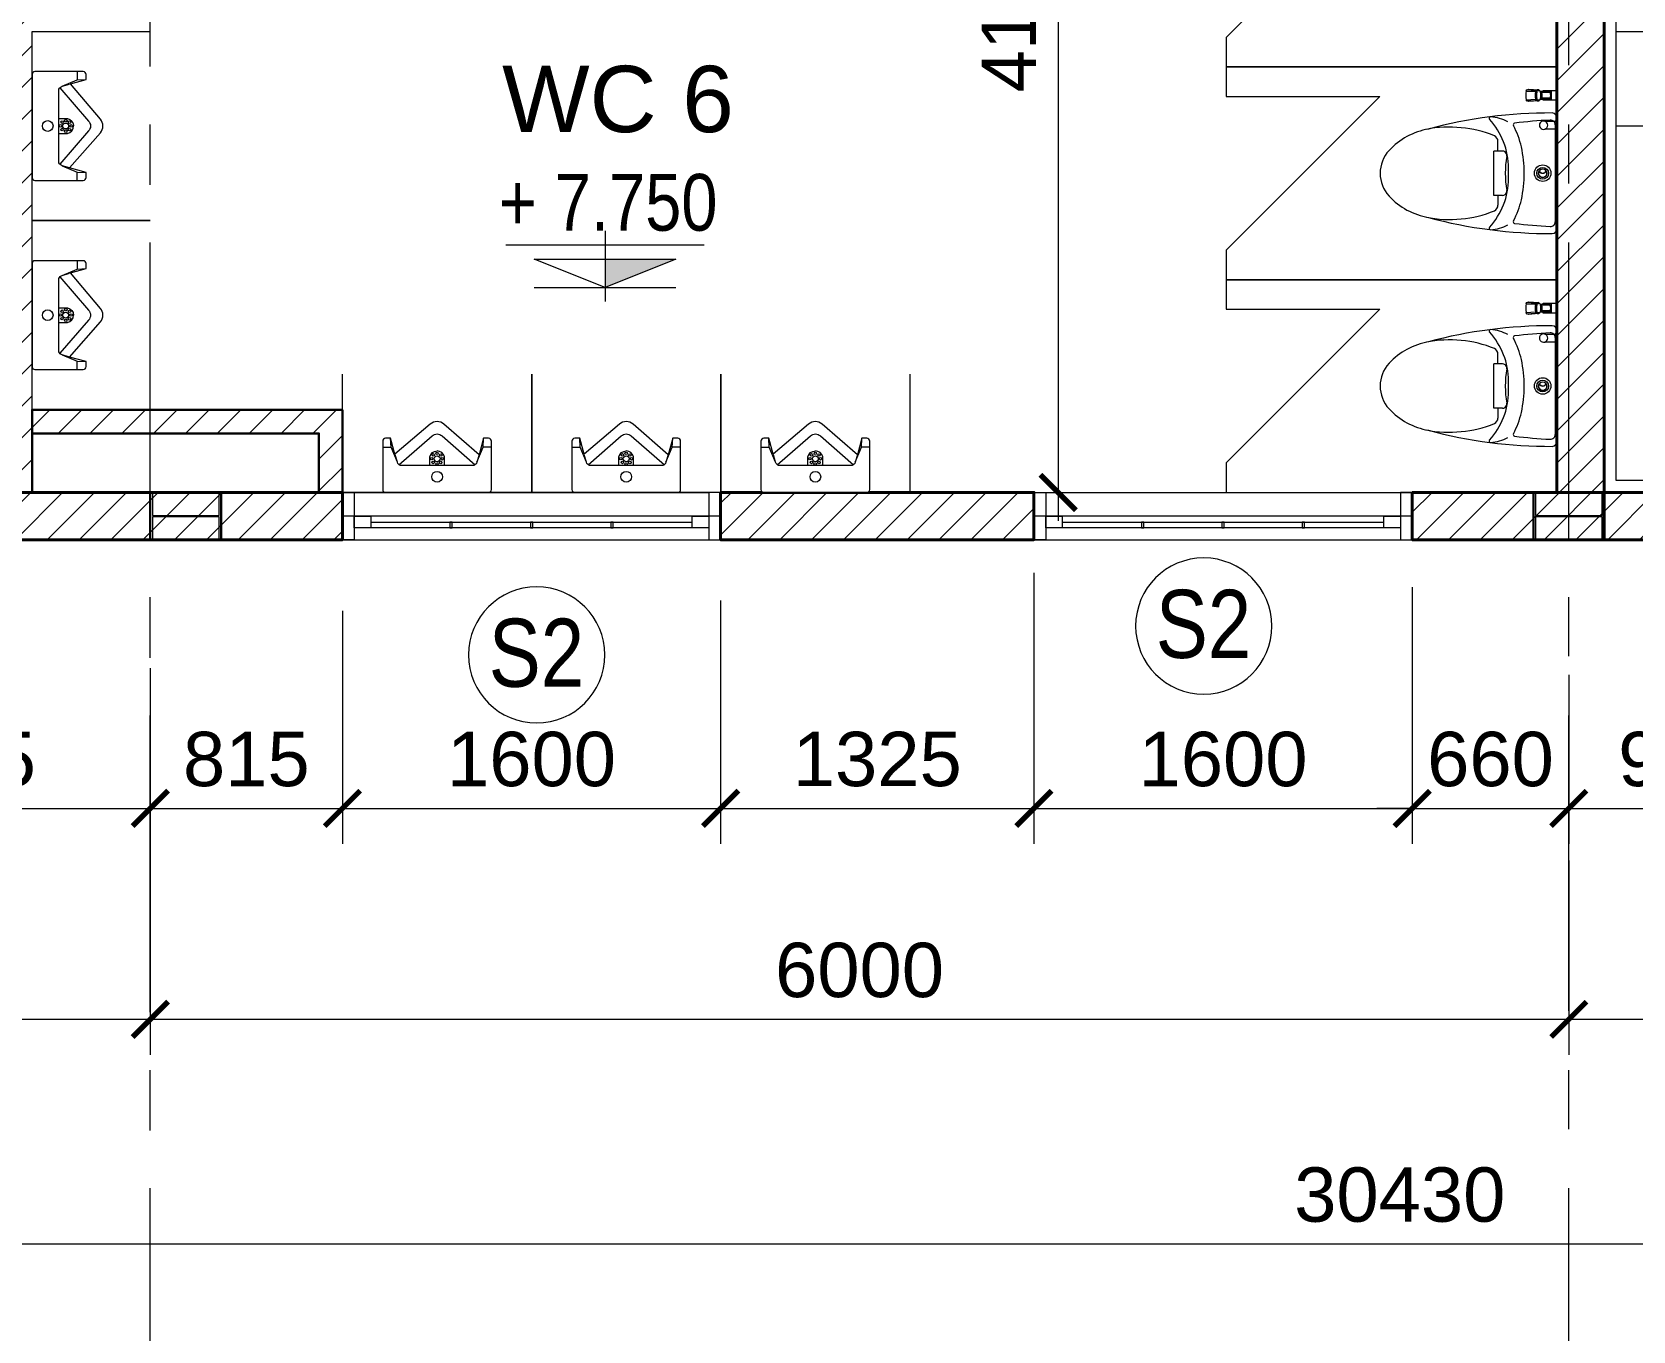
# Model space of a CAD drawing. Header units: millimetres. Extents: x 886808 to 1650903, y -1008069 to 230892.
# Drawn here: x 944418 to 951190, y -510837 to -505343 of the extents above; entities that cross this region are included whole.
import ezdxf
from ezdxf.enums import TextEntityAlignment as Align

# ---------------------------------------------------------------- set-up
doc = ezdxf.new("R2010")
doc.units = ezdxf.units.MM
for name, pattern in [('ACAD_ISO03W100', [30, 12, -18]), ('CENTER', [2, 1.25, -0.25, 0.25, -0.25]), ('DASHED', [0.75, 0.5, -0.25]), ('HIDDEN2', [0.1875, 0.125, -0.0625])]:
    doc.linetypes.add(name, pattern=pattern)
doc.layers.get('0').update_dxf_attribs({"lineweight": 0})
for name, color, linetype, lineweight in [('01- NET TUONG- 242', 242, 'Continuous', 40), ('03- Net Cua- 153', 153, 'Continuous', 9), ('04-Net thay', 150, 'Continuous', 20), ('06- Dim- 250', 250, 'Continuous', 0), ('06-Dim', 250, 'Continuous', 0), ('8l NET TO', 8, 'Continuous', 9), ('A-GLAZ-CURT', 52, 'Continuous', 5), ('A-Wall', 113, 'Continuous', 30), ('A-WALL-FNSH', 113, 'Continuous', 25), ('A_Dim', 8, 'Continuous', 5), ('ADP_007_text', 7, 'Continuous', 15), ('ADP_137_symbol', 137, 'Continuous', 9), ('DS_Dim', 8, 'Continuous', 0), ('HACTH', 8, 'Continuous', 0), ('i_noithat', 25, 'Continuous', 15), ('net vl', 33, 'Continuous', 5), ('P-SANR-FIXT', 6, 'Continuous', 5)]:
    doc.layers.add(name, color=color, linetype=linetype, lineweight=lineweight)
doc.styles.add('ADP_HC_vni_HC', font='')
doc.styles.add('OBAYASHI', font='ARIALN.TTF')
doc.styles.add('Roof Fl type B$0$GHICHUTHUONG', font='arial.ttf', dxfattribs={"width": 0.8})
doc.styles.add('TIÊU ĐỀ', font='arial.ttf', dxfattribs={"height": 230})
doc.styles.add('TRUNG TIN', font='')
doc.styles.get('ADP_HC_vni_HC').set_extended_font_data('VNI-Helve-Condense')
doc.styles.get('TRUNG TIN').set_extended_font_data('VNI-Helve-Condense')
doc.dimstyles.new('1-100', dxfattribs={"dimtxt": 230, "dimasz": 150, "dimexe": 150, "dimexo": 300, "dimgap": 90, "dimtad": 1, "dimdec": 0, "dimrnd": 5, "dimzin": 0, "dimtxsty": 'TIÊU ĐỀ', "dimblk": 'ARCHTICK', "dimcen": 100, "dimdle": 120, "dimclrd": 256, "dimclre": 256, "dimclrt": 2, "dimadec": 0, "dimazin": 0, "dimtfac": 1, "dimtdec": 0, "dimtix": 1, "dimtmove": 1, "dimatfit": 3, "dimldrblk": 'OPEN30', "dimfxl": 900, "dimtolj": 1, "dimtzin": 0, "dimlwd": 13, "dimlwe": 13, "dimarcsym": 1})

# ---------------------------------------------------------------- blocks, each defined once
blk = doc.blocks.new('TRUC KHU BEP')
at = {"layer": '8l NET TO', "color": 251, "linetype": 'CENTER', "ltscale": 1000, "true_color": 0x636466, "transparency": 33554636}
for p, q in [((10000, -3998.8), (10000, 41158.2)), ((-5729.4, 0), (13215, 0))]:
    blk.add_line(p, q, dxfattribs=at)
blk = doc.blocks.new('_ArchTick')
at = {"color": 0, "linetype": 'ByBlock', "const_width": 0.15}
blk.add_lwpolyline([(-0.5, -0.5), (0.5, 0.5)], dxfattribs=at)
blk = doc.blocks.new('*D620')
at = {"layer": 'A_Dim', "lineweight": 13, "transparency": 16777216}
for p, q in [((934988.6, -507790.1), (934988.6, -510618.9)), ((965418.6, -508100.4), (965418.6, -510618.9)), ((934868.6, -510468.9), (965538.6, -510468.9))]:
    blk.add_line(p, q, dxfattribs=at)
at = {"layer": 'Defpoints', "color": 0, "transparency": 16777216}
for p in [(934988.6, -507490.1), (965418.6, -507800.4), (965418.6, -510468.9)]:
    blk.add_point(p, dxfattribs=at)
at = {"layer": 'A_Dim', "lineweight": 13, "transparency": 16777216, "xscale": 150, "yscale": 150, "zscale": 150, "rotation": 180}
blk.add_blockref('_ArchTick', (934988.6, -510468.9), dxfattribs=at)
at = {"layer": 'A_Dim', "lineweight": 13, "transparency": 16777216, "xscale": 150, "yscale": 150, "zscale": 150}
blk.add_blockref('_ArchTick', (965418.6, -510468.9), dxfattribs=at)
at = {"layer": 'A_Dim', "color": 2, "transparency": 16777216, "insert": (950203.6, -510261.4), "char_height": 230, "attachment_point": 5, "style": 'TIÊU ĐỀ'}
blk.add_mtext('\\A1;30430', dxfattribs=at)
blk = doc.blocks.new('_Open30')
at = {"color": 0, "linetype": 'ByBlock', "lineweight": -2}
for p, q in [((-1, 0.268), (0, 0)), ((0, 0), (-1, -0.268)), ((0, 0), (-1, 0))]:
    blk.add_line(p, q, dxfattribs=at)
blk = doc.blocks.new('*U52')
at = {"transparency": 33554636}
h = blk.add_hatch(color=256, dxfattribs=at)
edge = h.paths.add_edge_path()
edge.add_arc((2200, 1800), 37.5, 0, 360)
at = {"linetype": 'HIDDEN2', "transparency": 33554636}
for points in [[(0, 0), (0, 3500)], [(0, 3500), (2200, 3500)], [(2200, 3500), (2200, 1800)]]:
    blk.add_lwpolyline(points, dxfattribs=at)
at = {"lineweight": -2, "transparency": 33554636, "const_width": 50}
blk.add_lwpolyline([(-173.2, 100), (0, 0), (173.2, 100)], dxfattribs=at)
at = {"transparency": 33554636}
blk.add_circle((2200, 1800), 37.5, dxfattribs=at)
blk = doc.blocks.new('*U51')
at = {"transparency": 33554636}
h = blk.add_hatch(color=256, dxfattribs=at)
edge = h.paths.add_edge_path()
edge.add_arc((0, 900), 37.5, 0, 360)
at = {"linetype": 'HIDDEN2', "transparency": 33554636}
blk.add_lwpolyline([(0, 0), (0, 900)], dxfattribs=at)
at = {"lineweight": -2, "transparency": 33554636, "const_width": 50}
blk.add_lwpolyline([(-173.2, 100), (0, 0), (173.2, 100)], dxfattribs=at)
at = {"transparency": 33554636}
blk.add_circle((0, 900), 37.5, dxfattribs=at)
blk = doc.blocks.new('THANG BO 2 TG2')
at = {"layer": '04-Net thay', "transparency": 33554636}
for p, q in [((1550, 3850), (1550, 2350)), ((1850, 3850), (1850, 2350)), ((2150, 3850), (2150, 2350)), ((2450, 3850), (2450, 2350)), ((2750, 3850), (2750, 2350)), ((3050, 3850), (3050, 2350)), ((3350, 3850), (3350, 2350)), ((3650, 3850), (3650, 2350)), ((3950, 3850), (3950, 2350)), ((50, 2350), (1550, 2350)), ((1550, 2350), (4250, 2350)), ((1550, 1550), (1550, 2350)), ((1600, 1600), (1600, 2300)), ((50, 1950), (1550, 1950)), ((2568.3, 1600), (1600, 1600)), ((50, 1550), (1550, 1550)), ((2084.1, 1550), (1550, 1550)), ((1550, 50), (1550, 1550)), ((1850, 50), (1850, 1550)), ((3650, 50), (3650, 1550)), ((3950, 50), (3950, 1550)), ((4250, 50), (4250, 1550)), ((2150, 50), (2150, 1435.8)), ((2450, 50), (2450, 916.2)), ((2750, 50), (2750, 396.6))]:
    blk.add_line(p, q, dxfattribs=at)
for points in [[(1550, 0), (0, 0), (0, 3900), (4250, 3900), (4250, 2300), (1600, 2300)], [(4250, 50), (5700, 50), (5700, 3900), (5750, 3900), (5750, 0), (4250, 0)], [(1550, 50), (50, 50), (50, 3850), (4250, 3850)], [(2750, 1285.3), (2750, 1550)], [(3050, 1550), (3050, 892.4)], [(3350, 246.1), (3350, 1550)], [(3050, 779.2), (3050, 659.3)], [(2950.1, 50), (1550, 50), (1550, 0), (4250, 0), (4250, 50), (3463.2, 50)]]:
    blk.add_lwpolyline(points, dxfattribs=at)
for points in [[(4250, 2300), (4200, 2300), (4200, 1600), (4250, 1600)], [(2597.2, 1550), (4250, 1550), (4250, 1600), (2568.3, 1600)], [(3492.1, 0), (4250, 0), (4250, 50), (3461.2, 50)]]:
    blk.add_lwpolyline(points, close=True, dxfattribs=at)
at = {"layer": '06- Dim- 250', "linetype": 'DASHED', "ltscale": 200, "transparency": 33554636}
for p, q in [((3050, 659.3), (3050, 1550)), ((3350, 246.1), (3350, 1550))]:
    blk.add_line(p, q, dxfattribs=at)
at = {"layer": 'A-WALL-FNSH', "color": 251, "lineweight": 5, "true_color": 0x636466, "transparency": 33554636}
blk.add_line((4250, 1600), (2977, 1600), dxfattribs=at)
for points in [[(3077.3, -170.4), (2598.3, 659.3), (2329.1, 659.3), (2732.9, 892.4), (2463.7, 892.4), (2000.5, 1694.7)], [(3590.5, -170.4), (3111.4, 659.3), (2842.3, 659.3), (3246, 892.4), (2976.9, 892.4), (2513.7, 1694.7)]]:
    blk.add_lwpolyline(points, dxfattribs=at)
at = {"layer": '06- Dim- 250', "linetype": 'ACAD_ISO03W100', "ltscale": 10, "transparency": 33554636, "xscale": -1}
for name, p, rotation in [('*U52', (4250, 3015.8), 90), ('*U51', (3350, 800), 270)]:
    blk.add_blockref(name, p, dxfattribs=dict(at, rotation=rotation))
at = {"color": 2, "transparency": 33554636, "char_height": 115, "attachment_point": 5, "style": 'TIÊU ĐỀ'}
for s, insert in [('\\A1;17', (1391.8, 3679.3)), ('\\A1;19', (1991.8, 3679.3)), ('\\A1;21', (2591.8, 3679.3)), ('\\A1;23', (3191.8, 3679.3)), ('\\A1;25', (3791.8, 3679.3)), ('\\A1;27', (4379.2, 3672.2)), ('\\A1;15', (1391.8, 1679.3)), ('\\A1;13', (1691.8, 1379.3)), ('\\A1;32', (2891.8, 1379.3)), ('\\A1;30', (3491.8, 1379.3)), ('\\A1;28', (4091.8, 1379.3))]:
    blk.add_mtext(s, dxfattribs=dict(at, insert=insert))
blk = doc.blocks.new('*U1457')
at = {"color": 7, "ltscale": 5}
for p, q in [((-2000, 100), (-2000, -100)), ((-400, 100), (-400, -100))]:
    blk.add_line(p, q, dxfattribs=at)
at = {"ltscale": 40}
for p, q in [((-450, 100), (-1950, 100)), ((-520, -25), (-1880, -25)), ((-1880, -50), (-520, -50))]:
    blk.add_line(p, q, dxfattribs=at)
at = {"color": 0, "ltscale": 40}
for p, q in [((-2000, 0), (-400, 0)), ((-400, -100), (-2000, -100))]:
    blk.add_line(p, q, dxfattribs=at)
at = {"color": 0, "lineweight": -2}
for points in [[(-2000, 100), (-1950, 100), (-1950, -100), (-2000, -100)], [(-400, 100), (-450, 100), (-450, -100), (-400, -100)]]:
    blk.add_lwpolyline(points, close=True, dxfattribs=at)
at = {"ltscale": 40}
for points in [[(-1950, -50), (-1880, -50), (-1880, 0), (-1950, 0)], [(-520, -50), (-450, -50), (-450, 0), (-520, 0)], [(-1544.9, -25), (-1535.1, -25), (-1535.1, -50), (-1544.9, -50)], [(-1204.9, -25), (-1195.1, -25), (-1195.1, -50), (-1204.9, -50)], [(-864.9, -25), (-855.1, -25), (-855.1, -50), (-864.9, -50)]]:
    blk.add_lwpolyline(points, close=True, dxfattribs=at)
blk = doc.blocks.new('cao độ')
at = {"layer": 'ADP_137_symbol'}
blk.add_hatch(color=0, dxfattribs=at).paths.add_polyline_path([(0, 1), (0, 0), (2.5, 1)])
at = {"layer": 'ADP_137_symbol', "color": 0}
for points in [[(0, 2), (0, -0.5)], [(-3.5, 1.5), (3.5, 1.5)], [(-2.5, 1), (2.5, 1), (0, 0), (-2.5, 1)], [(-2.5, 0), (2.5, 0)]]:
    blk.add_lwpolyline(points, dxfattribs=at)
at = {"layer": 'ADP_007_text', "style": 'ADP_HC_vni_HC'}
blk.add_attdef('A', (-3.745, 2), '', height=2, dxfattribs=at)
blk = doc.blocks.new('*U173')
at = {"color": 251, "true_color": 0x636466}
blk.add_wipeout([(0, 217.9), (0, -217.9), (-3.5, -226.5), (-12.1, -230), (-216.9, -230), (-225.5, -226.5), (-229, -217.9), (-229, -196.8), (-159.6, -181.5), (-289, -28.7), (-300, 0), (-289, 28.7), (-158.7, 177.6), (-229, 196.8), (-229, 217.9), (-225.5, 226.5), (-216.9, 230), (-12.1, 230), (-3.5, 226.5)], dxfattribs=at)
blk.add_lwpolyline([(-289, -28.7), (-162.1, -178.5), (-229, -196.8), (-229, -217.9, 0.414214), (-216.9, -230), (-12.1, -230, 0.414214), (0, -217.9), (0, 0), (0, 217.9, 0.414214), (-12.1, 230), (-216.9, 230, 0.414214), (-229, 217.9), (-229, 196.8), (-158.7, 177.6), (-289, 28.7, 0.177515), (-300, 0, 0.177515)], format="xyb", close=True, dxfattribs=at)
for points in [[(-191.6, 230), (-191.6, 194.8)], [(-127.6, 168.1), (-191.6, 194.8), (-229, 196.8)], [(-127.6, -168.1), (-191.6, -194.8), (-229, -196.8)], [(-191.6, -230), (-191.6, -194.8)]]:
    blk.add_lwpolyline(points, dxfattribs=at)
for points in [[(-117.3, -161.4), (-239.2, -21.1, -0.169904), (-247.6, 0, -0.169904), (-239.2, 21.1), (-117.3, 161.4)], [(-158.7, 177.6), (-127.6, 168.1, -0.248193), (-114, 155.4), (-114, 0)], [(-114, 31.3), (-150.3, 31.3, 0.333704), (-176, 0, -0.790164)], [(-114, -31.3), (-150.3, -31.3, -0.333704), (-176, 0, 0.790164)], [(-114, 2.5), (-114, -155.4, -0.248193), (-127.6, -168.1), (-158.7, -177.6)]]:
    blk.add_lwpolyline(points, format="xyb", dxfattribs=at)
for centre, radius in [((-165.2, -0.3), 5.34), ((-158.5, 15.5), 5.34), ((-142.4, 0.1), 12.4), ((-142.6, 21.9), 5.34), ((-126.8, 15.2), 5.34), ((-120.4, -0.7), 5.34), ((-66.4, 0), 22.6), ((-158.8, -16.2), 5.34), ((-143, -22.9), 5.34), ((-127.1, -16.5), 5.34)]:
    blk.add_circle(centre, radius, dxfattribs=at)
blk = doc.blocks.new('DAC_SA_Toilet - DAC_Toilet-V2-MẶT BẰNG BỐ TRÍ TẦNG 2')
at = {"layer": 'A_Dim', "transparency": 33554636}
for p, q in [((-308.8, 364.5), (-350.3, 364.5)), ((235, 364.5), (-235, 364.5))]:
    blk.add_line(p, q, dxfattribs=at)
at = {"layer": 'P-SANR-FIXT', "color": 251, "true_color": 0x636466, "transparency": 33554636}
for p, q in [((-350.3, 306.5), (-350.3, 364.5)), ((-347.3, 306.5), (-347.3, 340.6)), ((-311.9, 340.6), (-347.3, 340.6)), ((-311.9, 340.6), (-311.9, 306.5)), ((-308.8, 364.5), (-308.8, 306.5)), ((-223.5, 359.5), (-223.5, 364.5)), ((-220.1, 359.5), (-223.5, 359.5)), ((-220.1, 312.7), (-220.1, 359.5)), ((-220.1, 359.5), (-186.3, 359.5)), ((-205, 356.9), (0, 356.9)), ((-186.3, 359.5), (-186.3, 312.7)), ((-182.9, 359.5), (-186.3, 359.5)), ((-182.9, 364.5), (-182.9, 359.5)), ((0, 356.9), (205, 356.9)), ((-356.1, 244.9), (-352.9, 285)), ((-353.3, 236.2), (-350.8, 275.3)), ((-347.1, 306.5), (-350.3, 306.5)), ((-346.9, 280.7), (-348.2, 276.2)), ((-348, 233.8), (-345.9, 273)), ((-347.1, 306.5), (-347.1, 321.7)), ((-347.1, 293.3), (-347.1, 306.5)), ((-344.3, 298.2), (-345.9, 293.7)), ((-344.3, 332.7), (-344.3, 298.2)), ((-344, 274.2), (-343, 278.9)), ((-341.7, 335.2), (-341.7, 300.7)), ((-317.5, 335.2), (-317.5, 300.7)), ((-316.2, 278.9), (-315.2, 274.2)), ((-315, 332.7), (-315, 298.2)), ((-315, 298.2), (-313.3, 293.7)), ((-311.2, 233.8), (-313.3, 273)), ((-312.3, 280.7), (-311, 276.2)), ((-312.1, 306.5), (-312.1, 321.7)), ((-312.1, 306.5), (-312.1, 293.3)), ((-308.8, 306.5), (-312.1, 306.5)), ((-305.9, 236.2), (-308.4, 275.3)), ((-306.3, 285), (-303.1, 244.9)), ((-353.3, 236.2), (-356.1, 244.9)), ((-303.1, 244.9), (-305.9, 236.2)), ((-94.1, 114.8), (-135.3, 114.8)), ((-94.1, 133.7), (-94.1, 97.2)), ((94.1, 97.2), (-94.1, 97.2)), ((94.1, 133.9), (94.1, 97.2)), ((94.1, 114.8), (135.3, 114.8))]:
    blk.add_line(p, q, dxfattribs=at)
for centre, radius in [((-0.5, 304), 35), ((0, 304), 25), ((0, 304), 18.2)]:
    blk.add_circle(centre, radius, dxfattribs=at)
for centre, radius, start, end in [((-235, 344.5), 20, 90, 179.77834), ((1745, 336.9), 2000, 179.77834, 194.96383), ((-205, 336.9), 20, 90, 182.77831), ((-1745, 336.9), 2000, 345.03617, 0.22166), ((205, 336.9), 20, 357.22169, 90), ((235, 344.5), 20, 0.22166, 90), ((-339.1, 283), 13.9, 171.78547, 213.41534), ((-342.4, 284.1), 10.6, 142.44391, 175.48892), ((-357.2, 312), 22.3, 286.6183, 295.29425), ((-368.7, 300.9), 23, 336.71481, 340.6458), ((-322.9, 321.4), 24.1, 152.22707, 179.2307), ((-351.9, 309.1), 16.5, 287.16271, 302.51816), ((-344.3, 335.2), 2.55, 270.00781, 359.99327), ((-329.6, 309.1), 28.8, 65.09775, 114.90581), ((-329.6, 260.8), 41.6, 73.0945, 106.9132), ((-315, 335.2), 2.55, 180.06218, 270), ((-307.3, 309.1), 16.5, 237.51883, 252.87745), ((-336.3, 321.4), 24.1, 0.76948, 27.77306), ((-290.5, 300.9), 23, 199.3542, 203.28519), ((-302, 312), 22.3, 244.70575, 253.3817), ((-316.8, 284.1), 10.6, 4.51108, 37.55609), ((-320.1, 283), 13.9, 326.58229, 8.22538), ((1772.7, 432.9), 2000, 182.77831, 187.10889), ((-203.2, 307.8), 17.6, 163.78637, 16.21363), ((-203.2, 307.8), 17.6, 16.21363, 163.78637), ((-16, 304), 15.4, 292.40557, 67.59443), ((-8.7, 318.8), 0.521, 120.52922, 244.00353), ((-8.7, 289.2), 0.521, 115.99647, 239.47078), ((0, 304), 17.7, 239.47078, 120.52922), ((-16, 304), 16, 295.99647, 64.00353), ((-1772.7, 432.9), 2000, 352.89111, 357.22169), ((-329.6, 360.7), 128.2, 261.74989, 278.25011), ((-38.7, -118.3), 340, 102.40346, 118.6447), ((0, -294.1), 520, 90, 102.40346), ((0, -294.1), 520, 77.59654, 90), ((38.7, -118.3), 340, 61.3553, 77.59654), ((-49.4, 69.1), 190, 152.46569, 175.50695), ((-20.5, -150.5), 310, 90.25011, 132.22537), ((-205, 186.3), 7, 187.10889, 298.6447), ((-75.7, 133.7), 18.4, 141.6409, 180), ((-75.7, 133.7), 18.4, 80.33625, 141.6409), ((0, 578.5), 432.8, 260.33625, 279.66375), ((0, -4840.4), 5000, 89.74989, 90.25011), ((20.5, -150.5), 310, 47.77463, 89.74989), ((75.7, 133.7), 18.4, 38.3591, 99.66375), ((75.7, 133.7), 18.4, 0.59264, 38.3591), ((205, 186.3), 7, 241.3553, 352.89111), ((49.4, 69.1), 190, 4.49305, 27.53431), ((-232.8, 83.5), 6, 175.50695, 312.22537), ((242.7, -72), 436.1, 156.82038, 175.91835), ((-135.3, 89.9), 24.9, 90, 156.82038), ((135.3, 89.9), 24.9, 23.17962, 90), ((-242.7, -72), 436.1, 4.08165, 23.17962), ((232.8, 83.5), 6, 227.77463, 4.49305), ((265.7, -93.5), 461, 173.44768, 191.83618), ((-265.7, -93.5), 461, 348.16382, 6.55232), ((106.8, -126.8), 298.7, 190.16854, 227.10822), ((-106.8, -126.8), 298.7, 312.89178, 349.83146), ((0, -241.8), 141.8, 227.10822, 312.89178)]:
    blk.add_arc(centre, radius, start, end, dxfattribs=at)
for centre, major_axis, ratio, start_param, end_param in [((-357.1, 270), (12.9, 0), 0.469472, 0.514225, 1.056571), ((-294.8, 283), (55.3, 0), 0.469472, 2.889685, 3.404243), ((-294.8, 287), (53.8, 0), 0.469472, 2.950602, 3.394193), ((-357.1, 270), (15.9, 0), 0.469472, 0.595548, 0.975248), ((-357.1, 274.1), (17.4, 0), 0.469472, 0.628494, 0.942302), ((-329.6, 299.3), (58.3, 0), 0.469472, 4.429224, 4.995554), ((-344.3, 300.7), (-2.55, 0), 0.964751, 1.570796, 3.142958), ((-329.6, 299.3), (55.3, 0), 0.469472, 4.449739, 4.975039), ((-329.6, 270.7), (-53.8, 0), 0.469459, 4.459825, 4.964989), ((-329.6, 303.4), (53.8, 0), 0.469472, 4.459789, 4.964989), ((-329.6, 286.5), (14.9, 0), 0.965007, 0.656553, 2.485417), ((-315, 300.7), (2.55, 0), 0.962261, 3.141593, 4.712389), ((-302.1, 274.1), (17.4, 0), 0.470339, 2.199291, 2.513098), ((-302.1, 270), (15.9, 0), 0.470257, 2.166344, 2.546045), ((-302.1, 270), (12.9, 0), 0.469467, 2.085021, 2.627368), ((-364.4, 287), (53.8, 0), 0.469472, 6.030585, 6.474176), ((-364.4, 283), (55.3, 0), 0.469472, 6.020535, 6.535172)]:
    blk.add_ellipse(centre, major_axis=major_axis, ratio=ratio, start_param=start_param, end_param=end_param, dxfattribs=at)
for points, knots in [([(-348, 233.8), (-348.3, 234), (-348.9, 234.6), (-350.5, 235.5), (-352.1, 236), (-353.3, 236.2)], [-1, -1, -1, -1, -0.75, -0.5, 0, 0, 0, 0]), ([(-305.9, 236.2), (-307.1, 236), (-308.7, 235.5), (-310.3, 234.6), (-310.9, 234), (-311.2, 233.8)], [-1, -1, -1, -1, -0.5, -0.25, 0, 0, 0, 0])]:
    blk.add_open_spline(points, degree=3, knots=knots, dxfattribs=at)
blk = doc.blocks.new('*D598')
at = {"layer": 'A_Dim', "lineweight": 13, "transparency": 16777216}
for p, q in [((956668.6, -507790.1), (956668.6, -509668.7)), ((950918.6, -508846.8), (950918.6, -509668.7)), ((956788.6, -509518.7), (950798.6, -509518.7))]:
    blk.add_line(p, q, dxfattribs=at)
at = {"layer": 'Defpoints', "color": 0, "transparency": 16777216}
for p in [(956668.6, -507490.1), (950918.6, -508546.8), (950918.6, -509518.7)]:
    blk.add_point(p, dxfattribs=at)
at = {"layer": 'A_Dim', "lineweight": 13, "transparency": 16777216, "xscale": 150, "yscale": 150, "zscale": 150, "rotation": 180}
blk.add_blockref('_ArchTick', (950918.6, -509518.7), dxfattribs=at)
at = {"layer": 'A_Dim', "lineweight": 13, "transparency": 16777216, "xscale": 150, "yscale": 150, "zscale": 150}
blk.add_blockref('_ArchTick', (956668.6, -509518.7), dxfattribs=at)
at = {"layer": 'A_Dim', "color": 2, "transparency": 16777216, "insert": (953793.6, -509311.3), "char_height": 230, "attachment_point": 5, "style": 'TIÊU ĐỀ'}
blk.add_mtext('\\A1;5750', dxfattribs=at)
blk = doc.blocks.new('*D599')
at = {"layer": 'A_Dim', "lineweight": 13, "transparency": 16777216}
for p, q in [((944918.6, -508575.9), (944918.6, -509668.7)), ((950918.6, -508846.8), (950918.6, -509668.7)), ((951038.6, -509518.7), (944798.6, -509518.7))]:
    blk.add_line(p, q, dxfattribs=at)
at = {"layer": 'Defpoints', "color": 0, "transparency": 16777216}
for p in [(944918.6, -508275.9), (950918.6, -508546.8), (944918.6, -509518.7)]:
    blk.add_point(p, dxfattribs=at)
at = {"layer": 'A_Dim', "lineweight": 13, "transparency": 16777216, "xscale": 150, "yscale": 150, "zscale": 150, "rotation": 180}
blk.add_blockref('_ArchTick', (944918.6, -509518.7), dxfattribs=at)
at = {"layer": 'A_Dim', "lineweight": 13, "transparency": 16777216, "xscale": 150, "yscale": 150, "zscale": 150}
blk.add_blockref('_ArchTick', (950918.6, -509518.7), dxfattribs=at)
at = {"layer": 'A_Dim', "color": 2, "transparency": 16777216, "insert": (947918.6, -509311.3), "char_height": 230, "attachment_point": 5, "style": 'TIÊU ĐỀ'}
blk.add_mtext('\\A1;6000', dxfattribs=at)
blk = doc.blocks.new('*D600')
at = {"layer": 'A_Dim', "lineweight": 13, "transparency": 16777216}
for p, q in [((944918.6, -508575.9), (944918.6, -509668.7)), ((939953.3, -508959.7), (939953.3, -509668.7)), ((945038.6, -509518.7), (939833.3, -509518.7))]:
    blk.add_line(p, q, dxfattribs=at)
at = {"layer": 'Defpoints', "color": 0, "transparency": 16777216}
for p in [(944918.6, -508275.9), (939953.3, -508659.7), (939953.3, -509518.7)]:
    blk.add_point(p, dxfattribs=at)
at = {"layer": 'A_Dim', "lineweight": 13, "transparency": 16777216, "xscale": 150, "yscale": 150, "zscale": 150, "rotation": 180}
blk.add_blockref('_ArchTick', (939953.3, -509518.7), dxfattribs=at)
at = {"layer": 'A_Dim', "lineweight": 13, "transparency": 16777216, "xscale": 150, "yscale": 150, "zscale": 150}
blk.add_blockref('_ArchTick', (944918.6, -509518.7), dxfattribs=at)
at = {"layer": 'A_Dim', "color": 2, "transparency": 16777216, "insert": (942436, -509311.3), "char_height": 230, "attachment_point": 5, "style": 'TIÊU ĐỀ'}
blk.add_mtext('\\A1;4965', dxfattribs=at)
blk = doc.blocks.new('so thu tu bac thang')
at = {"ltscale": 300}
blk.add_circle((37.7, 0), 125, dxfattribs=at)
at = {"style": 'OBAYASHI'}
blk.add_attdef('SO_THU_TU_BAC_THANG', (-91.5, -138.5), '', height=300, dxfattribs=at)
blk = doc.blocks.new('*D1359')
at = {"layer": 'A_Dim', "lineweight": 13, "transparency": 16777216}
for p, q in [((943236, -507590.1), (943236, -508776.5)), ((944918.6, -508033), (944918.6, -508776.5)), ((943116, -508626.5), (945038.6, -508626.5))]:
    blk.add_line(p, q, dxfattribs=at)
at = {"layer": 'Defpoints', "color": 0, "transparency": 16777216}
for p in [(943236, -507290.1), (944918.6, -507733), (944918.6, -508626.5)]:
    blk.add_point(p, dxfattribs=at)
at = {"layer": 'A_Dim', "lineweight": 13, "transparency": 16777216, "xscale": 150, "yscale": 150, "zscale": 150, "rotation": 180}
blk.add_blockref('_ArchTick', (943236, -508626.5), dxfattribs=at)
at = {"layer": 'A_Dim', "lineweight": 13, "transparency": 16777216, "xscale": 150, "yscale": 150, "zscale": 150}
blk.add_blockref('_ArchTick', (944918.6, -508626.5), dxfattribs=at)
at = {"layer": 'A_Dim', "color": 2, "transparency": 16777216, "insert": (944077.3, -508419.1), "char_height": 230, "attachment_point": 5, "style": 'TIÊU ĐỀ'}
blk.add_mtext('\\A1;1685', dxfattribs=at)
blk = doc.blocks.new('*D1360')
at = {"layer": 'A_Dim', "lineweight": 13, "transparency": 16777216}
for p, q in [((945731.1, -507790.1), (945731.1, -508776.5)), ((944918.6, -508033), (944918.6, -508776.5)), ((944798.6, -508626.5), (945851.1, -508626.5))]:
    blk.add_line(p, q, dxfattribs=at)
at = {"layer": 'Defpoints', "color": 0, "transparency": 16777216}
for p in [(945731.1, -507490.1), (944918.6, -507733), (945731.1, -508626.5)]:
    blk.add_point(p, dxfattribs=at)
at = {"layer": 'A_Dim', "lineweight": 13, "transparency": 16777216, "xscale": 150, "yscale": 150, "zscale": 150, "rotation": 180}
blk.add_blockref('_ArchTick', (944918.6, -508626.5), dxfattribs=at)
at = {"layer": 'A_Dim', "lineweight": 13, "transparency": 16777216, "xscale": 150, "yscale": 150, "zscale": 150}
blk.add_blockref('_ArchTick', (945731.1, -508626.5), dxfattribs=at)
at = {"layer": 'A_Dim', "color": 2, "transparency": 16777216, "insert": (945324.8, -508419.1), "char_height": 230, "attachment_point": 5, "style": 'TIÊU ĐỀ'}
blk.add_mtext('\\A1;815', dxfattribs=at)
blk = doc.blocks.new('*D1361')
at = {"layer": 'A_Dim', "lineweight": 13, "transparency": 16777216}
for p, q in [((945731.1, -507790.1), (945731.1, -508776.5)), ((947331.1, -507747.5), (947331.1, -508776.5)), ((945611.1, -508626.5), (947451.1, -508626.5))]:
    blk.add_line(p, q, dxfattribs=at)
at = {"layer": 'Defpoints', "color": 0, "transparency": 16777216}
for p in [(947331.1, -507447.5), (945731.1, -507490.1), (947331.1, -508626.5)]:
    blk.add_point(p, dxfattribs=at)
at = {"layer": 'A_Dim', "lineweight": 13, "transparency": 16777216, "xscale": 150, "yscale": 150, "zscale": 150, "rotation": 180}
blk.add_blockref('_ArchTick', (945731.1, -508626.5), dxfattribs=at)
at = {"layer": 'A_Dim', "lineweight": 13, "transparency": 16777216, "xscale": 150, "yscale": 150, "zscale": 150}
blk.add_blockref('_ArchTick', (947331.1, -508626.5), dxfattribs=at)
at = {"layer": 'A_Dim', "color": 2, "transparency": 16777216, "insert": (946531.1, -508419.1), "char_height": 230, "attachment_point": 5, "style": 'TIÊU ĐỀ'}
blk.add_mtext('\\A1;1600', dxfattribs=at)
blk = doc.blocks.new('*D1362')
at = {"layer": 'A_Dim', "lineweight": 13, "transparency": 16777216}
for p, q in [((948656.1, -507630.5), (948656.1, -508776.5)), ((947331.1, -507747.5), (947331.1, -508776.5)), ((947211.1, -508626.5), (948776.1, -508626.5))]:
    blk.add_line(p, q, dxfattribs=at)
at = {"layer": 'Defpoints', "color": 0, "transparency": 16777216}
for p in [(948656.1, -507330.5), (947331.1, -507447.5), (948656.1, -508626.5)]:
    blk.add_point(p, dxfattribs=at)
at = {"layer": 'A_Dim', "lineweight": 13, "transparency": 16777216, "xscale": 150, "yscale": 150, "zscale": 150, "rotation": 180}
blk.add_blockref('_ArchTick', (947331.1, -508626.5), dxfattribs=at)
at = {"layer": 'A_Dim', "lineweight": 13, "transparency": 16777216, "xscale": 150, "yscale": 150, "zscale": 150}
blk.add_blockref('_ArchTick', (948656.1, -508626.5), dxfattribs=at)
at = {"layer": 'A_Dim', "color": 2, "transparency": 16777216, "insert": (947993.6, -508419), "char_height": 230, "attachment_point": 5, "style": 'TIÊU ĐỀ'}
blk.add_mtext('\\A1;1325', dxfattribs=at)
blk = doc.blocks.new('*D1363')
at = {"layer": 'A_Dim', "lineweight": 13, "transparency": 16777216}
for p, q in [((948656.1, -507630.5), (948656.1, -508776.5)), ((950256.1, -507690.1), (950256.1, -508776.5)), ((948536.1, -508626.5), (950376.1, -508626.5))]:
    blk.add_line(p, q, dxfattribs=at)
at = {"layer": 'Defpoints', "color": 0, "transparency": 16777216}
for p in [(948656.1, -507330.5), (950256.1, -507390.1), (950256.1, -508626.5)]:
    blk.add_point(p, dxfattribs=at)
at = {"layer": 'A_Dim', "lineweight": 13, "transparency": 16777216, "xscale": 150, "yscale": 150, "zscale": 150, "rotation": 180}
blk.add_blockref('_ArchTick', (948656.1, -508626.5), dxfattribs=at)
at = {"layer": 'A_Dim', "lineweight": 13, "transparency": 16777216, "xscale": 150, "yscale": 150, "zscale": 150}
blk.add_blockref('_ArchTick', (950256.1, -508626.5), dxfattribs=at)
at = {"layer": 'A_Dim', "color": 2, "transparency": 16777216, "insert": (949456.1, -508419.1), "char_height": 230, "attachment_point": 5, "style": 'TIÊU ĐỀ'}
blk.add_mtext('\\A1;1600', dxfattribs=at)
blk = doc.blocks.new('*D1364')
at = {"layer": 'A_Dim', "lineweight": 13, "transparency": 16777216}
for p, q in [((950256.1, -507690.1), (950256.1, -508776.5)), ((950918.6, -508061.5), (950918.6, -508776.5)), ((950256.1, -508626.5), (950106.1, -508626.5)), ((950256.1, -508626.5), (950918.6, -508626.5)), ((950918.6, -508626.5), (951068.6, -508626.5))]:
    blk.add_line(p, q, dxfattribs=at)
at = {"layer": 'Defpoints', "color": 0, "transparency": 16777216}
for p in [(950256.1, -507390.1), (950918.6, -507761.5), (950918.6, -508626.5)]:
    blk.add_point(p, dxfattribs=at)
at = {"layer": 'A_Dim', "lineweight": 13, "transparency": 16777216, "xscale": 150, "yscale": 150, "zscale": 150}
blk.add_blockref('_ArchTick', (950256.1, -508626.5), dxfattribs=at)
at = {"layer": 'A_Dim', "lineweight": 13, "transparency": 16777216, "xscale": 150, "yscale": 150, "zscale": 150, "rotation": 180}
blk.add_blockref('_ArchTick', (950918.6, -508626.5), dxfattribs=at)
at = {"layer": 'A_Dim', "color": 2, "transparency": 16777216, "insert": (950587.3, -508419.1), "char_height": 230, "attachment_point": 5, "style": 'TIÊU ĐỀ'}
blk.add_mtext('\\A1;660', dxfattribs=at)
blk = doc.blocks.new('*D1365')
at = {"layer": 'A_Dim', "lineweight": 13, "transparency": 16777216}
for p, q in [((951872.6, -507790.1), (951872.6, -508776.5)), ((950918.6, -508061.5), (950918.6, -508776.5)), ((950798.6, -508626.5), (951992.6, -508626.5))]:
    blk.add_line(p, q, dxfattribs=at)
at = {"layer": 'Defpoints', "color": 0, "transparency": 16777216}
for p in [(951872.6, -507490.1), (950918.6, -507761.5), (951872.6, -508626.5)]:
    blk.add_point(p, dxfattribs=at)
at = {"layer": 'A_Dim', "lineweight": 13, "transparency": 16777216, "xscale": 150, "yscale": 150, "zscale": 150, "rotation": 180}
blk.add_blockref('_ArchTick', (950918.6, -508626.5), dxfattribs=at)
at = {"layer": 'A_Dim', "lineweight": 13, "transparency": 16777216, "xscale": 150, "yscale": 150, "zscale": 150}
blk.add_blockref('_ArchTick', (951872.6, -508626.5), dxfattribs=at)
at = {"layer": 'A_Dim', "color": 2, "transparency": 16777216, "insert": (951395.6, -508419.1), "char_height": 230, "attachment_point": 5, "style": 'TIÊU ĐỀ'}
blk.add_mtext('\\A1;955', dxfattribs=at)
blk = doc.blocks.new('*D1395')
at = {"layer": 'A_Dim', "lineweight": 13, "transparency": 16777216}
for p, q in [((948758.5, -503070.1), (948758.5, -507410.1)), ((948417.9, -503190.1), (948908.5, -503190.1)), ((948642, -507290.1), (948908.5, -507290.1))]:
    blk.add_line(p, q, dxfattribs=at)
at = {"layer": 'Defpoints', "color": 0, "transparency": 16777216}
for p in [(948117.9, -503190.1), (948342, -507290.1), (948758.5, -507290.1)]:
    blk.add_point(p, dxfattribs=at)
at = {"layer": 'A_Dim', "lineweight": 13, "transparency": 16777216, "xscale": 150, "yscale": 150, "zscale": 150}
for p, rotation in [((948758.5, -503190.1), 90), ((948758.5, -507290.1), 270)]:
    blk.add_blockref('_ArchTick', p, dxfattribs=dict(at, rotation=rotation))
at = {"layer": 'A_Dim', "color": 2, "transparency": 16777216, "insert": (948551.1, -505240.1), "char_height": 230, "attachment_point": 5, "rotation": 90, "style": 'TIÊU ĐỀ'}
blk.add_mtext('\\A1;4100', dxfattribs=at)
blk = doc.blocks.new('cc')
at = {"layer": 'A-GLAZ-CURT', "transparency": 33554636}
blk.add_lwpolyline([(222569.3, 39756), (222287.3, 39756), (222287.3, 39659), (222278.3, 39659), (222278.3, 39859), (222287.3, 39859), (222287.3, 39762), (222569.3, 39762), (222569.3, 39859), (222578.3, 39859), (222578.3, 39659), (222569.3, 39659)], close=True, dxfattribs=at)
at = {"layer": 'A-Wall', "transparency": 33554636}
blk.add_lwpolyline([(222278.3, 39659), (222578.3, 39659), (222578.3, 39859), (222278.3, 39859)], close=True, dxfattribs=at)

msp = doc.modelspace()

# ---------------------------------------------------------------- hatches: boundary and pattern name
at = {"layer": 'HACTH', "transparency": 33554636}
h = msp.add_hatch(dxfattribs=at)
h.set_pattern_fill('ANSI31', color=256, scale=30)
h.paths.add_polyline_path([(958118.6, -475390.1), (958318.6, -475390.1), (958318.6, -470590.1), (958118.6, -470590.1)])
h.paths.add_polyline_path([(953643.6, -470589.9), (958998.6, -470589.7), (958998.6, -470390.1), (953643.6, -470390.4)])
h.paths.add_polyline_path([(955518.6, -503190.2), (950968.6, -503190.2), (950968.6, -503390.1), (955518.6, -503390.1)])
h.paths.add_polyline_path([(934988.6, -470589.7), (935188.6, -470589.7), (935188.6, -471895.8), (934988.6, -471895.8)])
h.paths.add_polyline_path([(943236, -507290.1), (945731.1, -507290.1), (945731.1, -507490.1), (943236, -507490.1)])
h.paths.add_polyline_path([(956518.6, -503190.2), (958318.6, -503190.1), (958318.6, -503390.1), (956518.6, -503390.2)])
h.paths.add_polyline_path([(941336, -475390.1), (941536, -475390.1), (941536, -470589.7), (941336, -470589.7)])
h.paths.add_polyline_path([(957418.6, -475490.2), (958318.6, -475490.1), (958318.6, -475390.1), (957418.6, -475390.2)])
h.paths.add_polyline_path([(950256.1, -507290.1), (951068.6, -507290.1), (951068.6, -507490.1), (950256.1, -507490.1)])
h.paths.add_polyline_path([(947331.1, -507290.1), (948656.1, -507290.1), (948656.1, -507490.1), (947331.1, -507490.1)])
h.paths.add_polyline_path([(934988.6, -499915.1), (935188.6, -499915.1), (935188.6, -504440.1), (934988.6, -504440.1)])
h.paths.add_polyline_path([(935188.6, -480090.1), (934988.6, -480090.1), (934988.6, -486040.1), (935188.6, -486040.1), (935188.6, -484340.1)])
h.paths.add_polyline_path([(934988.6, -470590.1), (936571.1, -470590.1), (936571.1, -470390.1), (934988.6, -470390.1)])
h.paths.add_polyline_path([(938371.1, -470389.7), (941536, -470389.7), (941536, -470589.7), (938371.1, -470589.7)])
h.paths.add_polyline_path([(943336, -470389.7), (947798.6, -470389.7), (947798.6, -470590.4), (943336, -470590.4)])
h.paths.add_polyline_path([(949598.6, -470390.4), (953643.6, -470390.4), (953643.6, -470589.7), (949598.6, -470589.7)])
h.paths.add_polyline_path([(938371.1, -507290.1), (941636, -507290.1), (941636, -507490.1), (938371.1, -507490.1)])
h.paths.add_polyline_path([(934988.6, -507490.1), (936571.1, -507490.1), (936571.1, -507290.1), (934988.6, -507290.1)])
h.paths.add_polyline_path([(960798.6, -470389.8), (964918.6, -470389.8), (964918.6, -470589.7), (960798.6, -470589.7)])
h.paths.add_polyline_path([(951068.6, -507490.1), (951872.6, -507490.1), (951872.6, -507290.1), (951068.6, -507290.1)])
h.paths.add_polyline_path([(953472.6, -507490.1), (954272.6, -507490.1), (954272.6, -507290.1), (953472.6, -507290.1)])
h.paths.add_polyline_path([(955872.6, -507490.1), (956784.8, -507490.1), (956784.8, -507290.1), (955872.6, -507290.1)])
h.paths.add_polyline_path([(951068.6, -503390.1), (951068.6, -507290.1), (950868.6, -507290.1), (950868.6, -503605.1), (950968.6, -503605.1), (950968.6, -503390.1)])
h.paths.add_polyline_path([(950968.6, -501190.2), (950968.6, -503605.1), (950768.6, -503605.1), (950768.6, -501190.2)])
h.paths.add_polyline_path([(946917.9, -500990.1), (950968.6, -500990.1), (950968.6, -501190.2), (946917.9, -501190.2)])
h.paths.add_polyline_path([(946917.8, -502390.2), (947117.8, -502390.2), (947117.8, -503190.1), (946917.8, -503190.1)])
h.paths.add_polyline_path([(947117.8, -501390.2), (946917.8, -501390.2), (946917.9, -501190.2), (947117.9, -501190.2)])
h.paths.add_polyline_path([(948117.9, -503390.1), (948117.9, -503190.1), (942718.6, -503190.1), (942718.6, -503390.1)])
h.paths.add_polyline_path([(943918.6, -502390.2), (943718.6, -502390.2), (943718.6, -503190.1), (943918.6, -503190.1)])
h.paths.add_polyline_path([(943718.6, -501390.2), (943918.6, -501390.2), (943918.6, -501190.2), (943718.6, -501190.2)])
h.paths.add_polyline_path([(939868.6, -501190.2), (943918.6, -501190.2), (943918.6, -500990.1), (939868.6, -500990.2)])
h.paths.add_polyline_path([(939868.6, -501190.2), (939868.6, -500990.2), (936488.6, -500990.2), (936488.6, -501190.2)])
h.paths.add_polyline_path([(935488.6, -500990.1), (935188.6, -500990.1), (935188.6, -501190.1), (935488.6, -501190.1)])
h.paths.add_polyline_path([(940068.6, -501190.2), (940068.6, -507290.1), (939868.6, -507290.1), (939868.6, -501190.2)])
h.paths.add_polyline_path([(944218.3, -507290.1), (944418.3, -507290.1), (944418.2, -503390.1), (944218.2, -503390.1)])
h.paths.add_polyline_path([(945631.7, -507290.1), (945631.7, -507040.1), (944418.3, -507040.1), (944418.3, -507290.2)])
h.paths.add_polyline_path([(945731.7, -506940.1), (945731.7, -507290.1), (944418.3, -507290.2), (944418.3, -506940.1)])
h.paths.add_polyline_path([(935188.6, -492365.1), (934988.6, -492365.1), (934988.6, -491415.1), (935188.6, -491415.1)])
h.paths.add_polyline_path([(935188.6, -473695.8), (934988.6, -473695.8), (934988.6, -475672.3), (935188.6, -475672.3)])
h.paths.add_polyline_path([(935188.6, -489615.1), (934988.6, -489615.1), (934988.6, -488415.1), (935188.6, -488415.1)])
h.paths.add_polyline_path([(935188.6, -506240.1), (934988.6, -506240.1), (934988.6, -507290.1), (935188.6, -507290.1)])
h.paths.add_polyline_path([(935188.6, -486615.1), (934988.6, -486615.1), (934988.6, -486040.1), (935188.6, -486040.1)])
h.paths.add_polyline_path([(934988.6, -478490.2), (935188.6, -478490.2), (935188.6, -477872.3), (934988.6, -477872.3)])
h.paths.add_polyline_path([(935188.6, -495365.1), (934988.6, -495365.1), (934988.6, -494165.1), (935188.6, -494165.1)])
h.paths.add_polyline_path([(935188.6, -498115.1), (934988.6, -498115.1), (934988.6, -497165.1), (935188.6, -497165.1)])
h.paths.add_polyline_path([(946528.6, -475390.1), (946628.6, -475390.1), (946628.6, -475190.1), (946528.6, -475190.1)])
h.paths.add_polyline_path([(945119.3, -473045.7), (944918.8, -473045.7), (944918.6, -475390.1), (945119.1, -475390.1)])
h.paths.add_polyline_path([(944918.6, -473693), (944918.6, -473593), (946528.4, -473593), (946528.4, -473693)])
h.paths.add_polyline_path([(946628.6, -474430.1), (946528.6, -474430.1), (946528.6, -471840.1), (946628.6, -471840.1)])
h.paths.add_polyline_path([(944918.8, -472090.1), (944918.8, -471990.1), (946528.6, -471990.1), (946528.6, -472090.1)])
h.paths.add_polyline_path([(945116.5, -471990.1), (944918.6, -471990.1), (944918.6, -470739.7), (945116.5, -470739.7)])
h.paths.add_polyline_path([(944918.6, -470739.7), (945119.1, -470739.7), (945119.1, -470590.4), (944918.6, -470590.4)])
h.paths.add_polyline_path([(945119, -472285.7), (944919, -472285.7), (944919.1, -472085.6), (945119.1, -472085.6)])
h.paths.add_polyline_path([(935188.6, -475490.1), (936963.2, -475490.1), (936963.2, -475390.2), (935188.6, -475390.2)])
h.paths.add_polyline_path([(941905.1, -475490.1), (938163.2, -475490.1), (938163.2, -475390.1), (941905.1, -475390.2)])
h.paths.add_polyline_path([(943128.5, -475390.2), (955798.6, -475390.1), (955798.6, -475490.1), (943128.5, -475490.2)])
h.paths.add_polyline_path([(932488.6, -477672.3), (932488.6, -475872.3), (934988.6, -475872.3), (934988.6, -476034.9), (935188.6, -476034.9), (935188.6, -475672.3), (932288.6, -475672.3), (932288.6, -477872.3), (935188.6, -477872.3), (935188.6, -477535.3), (934988.6, -477535.3), (934988.6, -477672.3)])

# ---------------------------------------------------------------- linework, layer by layer
at = {"layer": '01- NET TUONG- 242', "transparency": 33554636}
for points in [[(951068.6, -503390.1), (951068.6, -507290.1), (950868.6, -507290.1), (950868.6, -503605.1), (950968.6, -503605.1), (950968.6, -503390.1)], [(943236, -507290.1), (945731.1, -507290.1), (945731.1, -507490.1), (943236, -507490.1)], [(947331.1, -507290.1), (948656.1, -507290.1), (948656.1, -507490.1), (947331.1, -507490.1)], [(950256.1, -507290.1), (951068.6, -507290.1), (951068.6, -507490.1), (950256.1, -507490.1)], [(951068.6, -507490.1), (951872.6, -507490.1), (951872.6, -507290.1), (951068.6, -507290.1)]]:
    msp.add_lwpolyline(points, close=True, dxfattribs=at)
at = {"layer": '8l NET TO', "color": 251, "linetype": 'CENTER', "ltscale": 1000, "true_color": 0x636466, "transparency": 33554636}
for p, q in [((944918.6, -511483.1), (944918.6, -466326.1)), ((950918.6, -511483.1), (950918.6, -466326.1)), ((941785.5, -507490.1), (971474.1, -507490.1))]:
    msp.add_line(p, q, dxfattribs=at)
at = {"layer": 'A-Wall', "transparency": 33554636}
for points in [[(945731.7, -506940.1), (945731.7, -507290.1), (944418.3, -507290.2), (944418.3, -506940.1)], [(945631.7, -507290.1), (945631.7, -507040.1), (944418.3, -507040.1), (944418.3, -507290.2)]]:
    msp.add_lwpolyline(points, close=True, dxfattribs=at)
at = {"layer": 'A_Dim', "transparency": 33554636}
for points in [[(950868.6, -505490.1), (950868.6, -504590.1), (949468.6, -504590.1), (949468.6, -504715.1), (950118.6, -504715.1), (949468.6, -505365.1), (949468.6, -505490.1)], [(950868.6, -506390.1), (950868.6, -505490.1), (949468.6, -505490.1), (949468.6, -505615.1), (950118.6, -505615.1), (949468.6, -506265.1), (949468.6, -506390.1)], [(950868.6, -507290.1), (950868.6, -506390.1), (949468.6, -506390.1), (949468.6, -506515.1), (950118.6, -506515.1), (949468.6, -507165.1), (949468.6, -507290.1)]]:
    msp.add_lwpolyline(points, close=True, dxfattribs=at)

# ---------------------------------------------------------------- block references
at = {"transparency": 33554636}
for name, p in [('TRUC KHU BEP', (934918.6, -507490.1)), ('THANG BO 2 TG2', (951068.6, -507290.1))]:
    msp.add_blockref(name, p, dxfattribs=at)
ref = msp.add_blockref('so thu tu bac thang', (949461.2, -507855.1), dxfattribs=dict(at, xscale=-2.304000000003725, yscale=2.304000000003725, zscale=2.304, rotation=359.9999999985525))
ref.add_attrib('SO_THU_TU_BAC_THANG', 'S2', dxfattribs={"height": 288, "style": 'TRUNG TIN'}).set_placement((949373.4, -507990), align=Align.CENTER)
ref = msp.add_blockref('so thu tu bac thang', (946639.7, -507977.1), dxfattribs=dict(at, xscale=-2.304000000003725, yscale=2.304000000003725, zscale=2.304, rotation=359.9999999985525))
ref.add_attrib('SO_THU_TU_BAC_THANG', 'S2', dxfattribs={"height": 288, "style": 'TRUNG TIN'}).set_placement((946551.9, -508112), align=Align.CENTER)
at = {"layer": '03- Net Cua- 153', "linetype": 'Continuous', "transparency": 33554636, "xscale": -1}
for p in [(945331.1, -507390.1), (948256.1, -507390.1)]:
    msp.add_blockref('*U1457', p, dxfattribs=at)
at = {"layer": '06-Dim', "ltscale": 50, "transparency": 33554636, "xscale": 120, "yscale": 120, "zscale": 120}
msp.add_blockref('cao độ', (946842, -506423), dxfattribs=at).add_auto_attribs({'A': '+ 7.750'})
at = {"layer": 'DS_Dim', "transparency": 33554636}
for p in [(722640.3, -547149.1), (728490.3, -547149.1)]:
    msp.add_blockref('cc', p, dxfattribs=at)
at = {"layer": 'P-SANR-FIXT', "color": 251, "true_color": 0x636466, "transparency": 33554636, "rotation": 270}
for p in [(950504.1, -505940.1), (950504.1, -506840.1)]:
    msp.add_blockref('DAC_SA_Toilet - DAC_Toilet-V2-MẶT BẰNG BỐ TRÍ TẦNG 2', p, dxfattribs=at)

# ---------------------------------------------------------------- dimensions: what is measured, and where the dimension line sits
at = {"layer": 'A_Dim'}
dim = msp.add_linear_dim(base=(948758.5, -507290.1), p1=(948117.9, -503190.1), p2=(948342, -507290.1), angle=90, dimstyle='1-100', dxfattribs=at)
dim.commit()
dim.dimension.update_dxf_attribs({"geometry": '*D1395', "text_midpoint": (948551.1, -505240.1)})
for base, p1, p2, picture, middle in [((944918.6, -508626.5), (943236, -507290.1), (944918.6, -507733), '*D1359', (944077.3, -508419.1)), ((948656.1, -508626.5), (947331.1, -507447.5), (948656.1, -507330.5), '*D1362', (947993.6, -508419)), ((950256.1, -508626.5), (948656.1, -507330.5), (950256.1, -507390.1), '*D1363', (949456.1, -508419.1)), ((950918.5875285, -508626.5), (950256.0875285, -507390.1496129), (950918.5875285, -507761.5), '*D1364', (950587.3375285, -508419.0682128)), ((947331.1, -508626.5), (945731.1, -507490.1), (947331.1, -507447.5), '*D1361', (946531.1, -508419.1)), ((945731.0875285, -508626.5), (944918.5875285, -507733), (945731.0875285, -507490.1496125), '*D1360', (945324.8375285, -508419.0682128)), ((951872.6, -508626.5), (950918.6, -507761.5), (951872.6, -507490.1), '*D1365', (951395.6, -508419.1))]:
    dim = msp.add_linear_dim(base=base, p1=p1, p2=p2, dimstyle='1-100', dxfattribs=at)
    dim.commit()
    dim.dimension.update_dxf_attribs({"geometry": picture, "text_midpoint": middle})
at = {"layer": 'A_Dim', "transparency": 33554636}
dim = msp.add_linear_dim(base=(965418.6, -510468.9), p1=(934988.6, -507490.1), p2=(965418.6, -507800.4), dimstyle='1-100', override={"dimscale": 1}, dxfattribs=at)
dim.commit()
dim.dimension.update_dxf_attribs({"geometry": '*D620', "text_midpoint": (950203.6, -510261.4)})
for base, p1, p2, picture, middle in [((950918.6, -509518.7), (956668.6, -507490.1), (950918.6, -508546.8), '*D598', (953793.6, -509311.3)), ((939953.3, -509518.7), (944918.6, -508275.9), (939953.3, -508659.7), '*D600', (942436, -509311.3)), ((944918.6, -509518.7), (950918.6, -508546.8), (944918.6, -508275.9), '*D599', (947918.6, -509311.3))]:
    dim = msp.add_linear_dim(base=base, p1=p1, p2=p2, dimstyle='1-100', dxfattribs=at)
    dim.commit()
    dim.dimension.update_dxf_attribs({"geometry": picture, "text_midpoint": middle})

# ---------------------------------------------------------------- next in the draw order: block references
at = {"layer": 'i_noithat', "transparency": 33554636}
for p, rotation in [((944418.3, -505740.1), 180), ((944418.3, -506540.1), 180), ((946131.7, -507290.1), 270), ((946931.7, -507290.1), 270), ((947731.7, -507290.1), 270)]:
    msp.add_blockref('*U173', p, dxfattribs=dict(at, rotation=rotation))

# ---------------------------------------------------------------- next in the draw order: texts
at = {"layer": 'net vl', "ltscale": 300, "transparency": 33554636, "insert": (946896.7, -505627.8), "char_height": 280.71, "attachment_point": 5, "style": 'Roof Fl type B$0$GHICHUTHUONG', "bg_fill": 2}
msp.add_mtext('{\\W1;WC 6}', dxfattribs=at)

# ---------------------------------------------------------------- next in the draw order: linework, layer by layer
at = {"layer": 'A_Dim', "transparency": 33554636}
for points in [[(944918.3, -506140.1), (944418.3, -506140.1), (944418.3, -505340.1), (944918.3, -505340.1)], [(944918.3, -506940.1), (944418.3, -506940.1), (944418.3, -506140.1), (944918.3, -506140.1)], [(946531.7, -506790.1), (946531.7, -507290.1), (945731.7, -507290.1), (945731.7, -506790.1)], [(947331.7, -506790.1), (947331.7, -507290.1), (946531.7, -507290.1), (946531.7, -506790.1)], [(948131.7, -506790.1), (948131.7, -507290.1), (947331.7, -507290.1), (947331.7, -506790.1)]]:
    msp.add_lwpolyline(points, dxfattribs=at)

doc.saveas('drawing.dxf')
